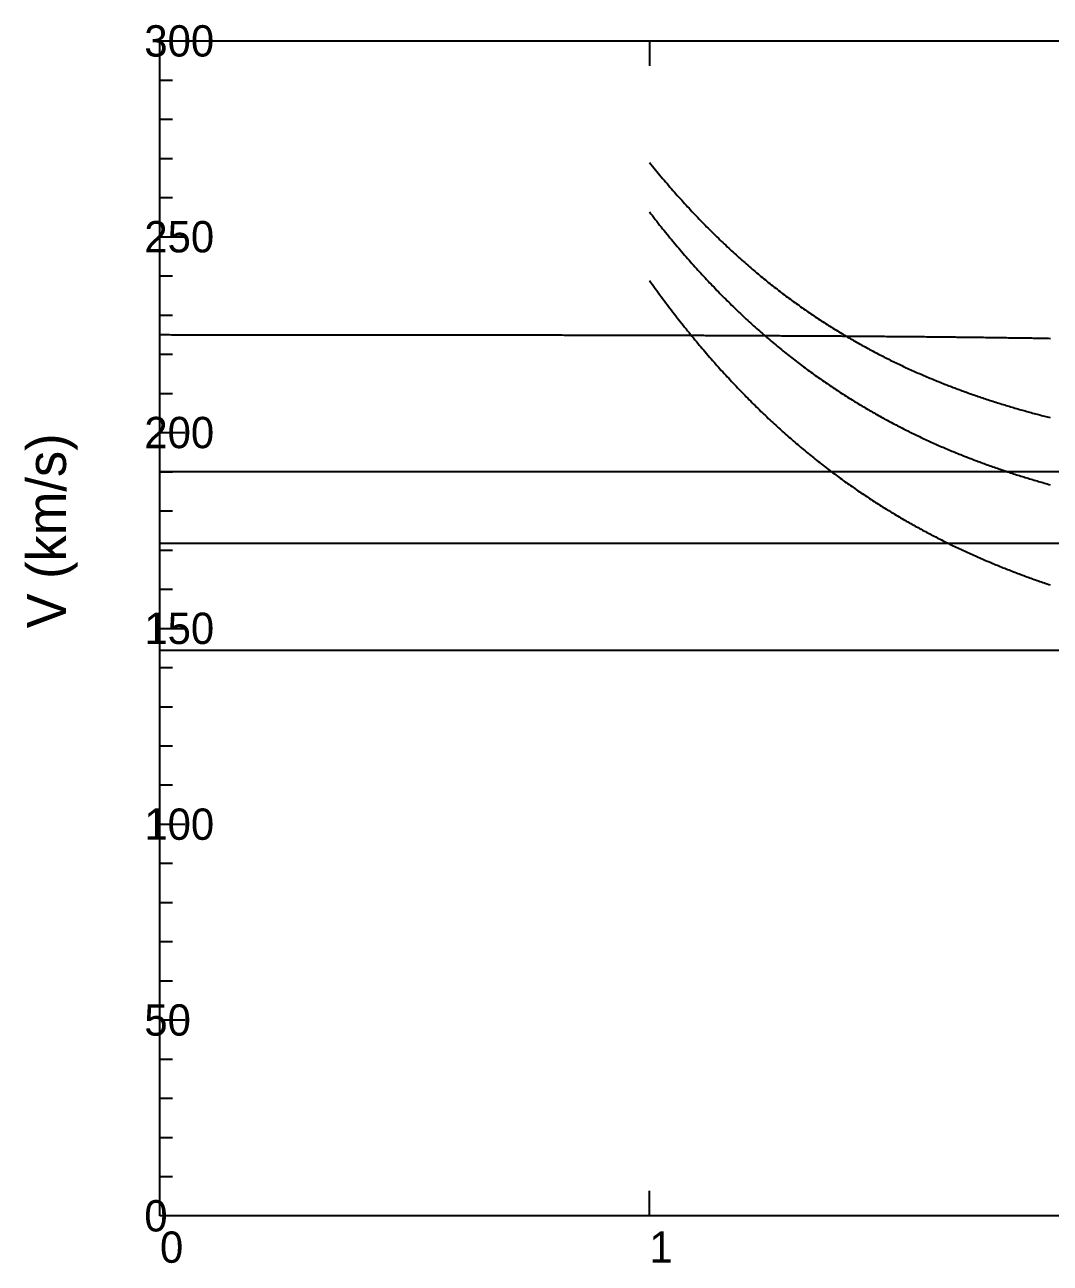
# Model space of a CAD drawing. Extents: x -35 to 535, y -35 to 327.
# Drawn here: x -34.5 to 227.4, y -12.1 to 304.1 of the extents above; entities that cross this region are included whole.
import ezdxf

# ---------------------------------------------------------------- set-up
doc = ezdxf.new("R2010")
doc.units = 0

msp = doc.modelspace()

# ---------------------------------------------------------------- linework, layer by layer
at = {"color": 0}
for p, q in [((125, 300), (125, 293.6)), ((0, 290), (3.2, 290)), ((0, 280), (3.2, 280)), ((0, 270), (3.2, 270)), ((0, 260), (3.2, 260)), ((0, 250), (6.4, 250)), ((0, 240), (3.2, 240)), ((0, 230), (3.2, 230)), ((0, 220), (3.2, 220)), ((0, 210), (3.2, 210)), ((0, 200), (6.4, 200)), ((0, 190), (3.2, 190)), ((0, 180), (3.2, 180)), ((0, 170), (3.2, 170)), ((0, 160), (3.2, 160)), ((0, 150), (6.4, 150)), ((0, 140), (3.2, 140)), ((0, 130), (3.2, 130)), ((0, 120), (3.2, 120)), ((0, 110), (3.2, 110)), ((0, 100), (6.4, 100)), ((0, 90), (3.2, 90)), ((0, 80), (3.2, 80)), ((0, 70), (3.2, 70)), ((0, 60), (3.2, 60)), ((0, 50), (6.4, 50)), ((0, 40), (3.2, 40)), ((0, 30), (3.2, 30)), ((0, 20), (3.2, 20)), ((0, 10), (3.2, 10)), ((125, 0), (125, 6.4))]:
    msp.add_line(p, q, dxfattribs=at)
at = {"color": 3}
for p, q in [((0, 190.03), (500, 190.03)), ((0, 171.71), (500, 171.71)), ((0, 144.39), (500, 144.39))]:
    msp.add_line(p, q, dxfattribs=at)
at = {"color": 0}
msp.add_lwpolyline([(0, 0), (0, 300), (500, 300), (500, 0)], close=True, dxfattribs=at)
at = {"color": 6}
for points in [[(125, 268.98), (125.38, 268.52), (125.75, 268.05), (126.12, 267.6), (126.5, 267.14), (126.88, 266.68), (127.25, 266.23), (127.62, 265.78), (128, 265.33), (128.38, 264.89), (128.75, 264.44), (129.12, 264), (129.5, 263.56), (129.88, 263.13), (130.25, 262.69), (130.62, 262.26), (131, 261.83), (131.38, 261.41), (131.75, 260.98), (132.12, 260.56), (132.5, 260.14), (132.88, 259.72), (133.25, 259.3), (133.62, 258.89), (134, 258.48), (134.38, 258.07), (134.75, 257.66), (135.12, 257.26), (135.5, 256.85), (135.88, 256.45), (136.25, 256.05), (136.62, 255.66), (137, 255.26), (137.38, 254.87), (137.75, 254.48), (138.12, 254.09), (138.5, 253.71), (138.87, 253.32), (139.25, 252.94), (139.62, 252.56), (140, 252.18), (140.37, 251.81), (140.75, 251.43), (141.12, 251.06), (141.5, 250.69), (141.87, 250.32), (142.25, 249.96), (142.62, 249.59), (143, 249.23), (143.37, 248.87), (143.75, 248.51), (144.12, 248.16), (144.5, 247.8), (144.87, 247.45), (145.25, 247.1), (145.62, 246.75), (146, 246.41), (146.37, 246.06), (146.75, 245.72), (147.12, 245.38), (147.5, 245.04), (147.87, 244.7), (148.25, 244.37), (148.62, 244.04), (149, 243.7), (149.37, 243.38), (149.75, 243.05), (150.12, 242.72), (150.5, 242.4), (150.87, 242.08), (151.25, 241.75), (151.62, 241.44), (152, 241.12), (152.37, 240.8), (152.75, 240.49), (153.12, 240.18), (153.5, 239.87), (153.87, 239.56), (154.25, 239.25), (154.62, 238.95), (155, 238.65), (155.37, 238.35), (155.75, 238.05), (156.12, 237.75), (156.5, 237.45), (156.87, 237.16), (157.25, 236.86), (157.62, 236.57), (158, 236.28), (158.37, 235.99), (158.75, 235.71), (159.12, 235.42), (159.5, 235.14), (159.87, 234.86), (160.25, 234.58), (160.62, 234.3), (161, 234.02), (161.37, 233.75), (161.75, 233.48), (162.12, 233.2), (162.5, 232.93), (162.87, 232.66), (163.25, 232.4), (163.62, 232.13), (164, 231.87), (164.37, 231.6), (164.75, 231.34), (165.12, 231.08), (165.5, 230.82), (165.87, 230.57), (166.25, 230.31), (166.62, 230.06), (167, 229.8), (167.37, 229.55), (167.75, 229.3), (168.12, 229.06), (168.5, 228.81), (168.87, 228.56), (169.25, 228.32), (169.62, 228.08), (170, 227.84), (170.37, 227.6), (170.75, 227.36), (171.12, 227.12), (171.5, 226.89), (171.87, 226.65), (172.25, 226.42), (172.62, 226.19), (173, 225.96), (173.37, 225.73), (173.75, 225.5), (174.12, 225.28), (174.5, 225.05), (174.87, 224.83), (175.25, 224.61), (175.62, 224.39), (176, 224.17), (176.37, 223.95), (176.75, 223.73), (177.12, 223.52), (177.5, 223.3), (177.87, 223.09), (178.25, 222.88), (178.62, 222.67), (179, 222.46), (179.37, 222.25), (179.75, 222.04), (180.12, 221.84), (180.5, 221.63), (180.87, 221.43), (181.25, 221.23), (181.62, 221.03), (182, 220.83), (182.37, 220.63), (182.75, 220.43), (183.12, 220.24), (183.5, 220.04), (183.87, 219.85), (184.25, 219.66), (184.62, 219.46), (185, 219.27), (185.37, 219.09), (185.75, 218.9), (186.12, 218.71), (186.5, 218.52), (186.87, 218.34), (187.25, 218.16), (187.62, 217.97), (188, 217.79), (188.37, 217.61), (188.75, 217.43), (189.12, 217.26), (189.5, 217.08), (189.87, 216.9), (190.25, 216.73), (190.62, 216.55), (191, 216.38), (191.37, 216.21), (191.75, 216.04), (192.12, 215.87), (192.5, 215.7), (192.87, 215.53), (193.25, 215.37), (193.62, 215.2), (194, 215.04), (194.37, 214.87), (194.75, 214.71), (195.12, 214.55), (195.5, 214.39), (195.87, 214.23), (196.25, 214.07), (196.62, 213.91), (197, 213.76), (197.37, 213.6), (197.75, 213.45), (198.12, 213.29), (198.5, 213.14), (198.87, 212.99), (199.25, 212.84), (199.62, 212.69), (200, 212.54), (200.37, 212.39), (200.75, 212.24), (201.12, 212.1), (201.5, 211.95), (201.87, 211.81), (202.25, 211.66), (202.62, 211.52), (203, 211.38), (203.37, 211.24), (203.75, 211.1), (204.12, 210.96), (204.5, 210.82), (204.87, 210.68), (205.25, 210.54), (205.62, 210.41), (206, 210.27), (206.37, 210.14), (206.75, 210), (207.12, 209.87), (207.5, 209.74), (207.87, 209.61), (208.25, 209.48), (208.62, 209.35), (209, 209.22), (209.37, 209.09), (209.75, 208.96), (210.12, 208.84), (210.5, 208.71), (210.87, 208.59), (211.25, 208.46), (211.62, 208.34), (212, 208.22), (212.37, 208.1), (212.75, 207.98), (213.12, 207.86), (213.5, 207.74), (213.87, 207.62), (214.25, 207.5), (214.62, 207.38), (215, 207.27), (215.37, 207.15), (215.75, 207.04), (216.12, 206.92), (216.5, 206.81), (216.87, 206.69), (217.25, 206.58), (217.62, 206.47), (218, 206.36), (218.37, 206.25), (218.75, 206.14), (219.12, 206.03), (219.5, 205.92), (219.87, 205.82), (220.25, 205.71), (220.62, 205.6), (221, 205.5), (221.37, 205.39), (221.75, 205.29), (222.12, 205.19), (222.5, 205.08), (222.87, 204.98), (223.25, 204.88), (223.62, 204.78), (224, 204.68), (224.37, 204.58), (224.75, 204.48), (225.12, 204.38), (225.5, 204.28), (225.87, 204.19), (226.25, 204.09), (226.62, 203.99), (227, 203.9), (227.37, 203.8)], [(125, 256.35), (125.38, 255.86), (125.75, 255.38), (126.12, 254.89), (126.5, 254.41), (126.88, 253.94), (127.25, 253.46), (127.62, 252.99), (128, 252.52), (128.38, 252.05), (128.75, 251.58), (129.12, 251.12), (129.5, 250.66), (129.88, 250.2), (130.25, 249.74), (130.62, 249.29), (131, 248.84), (131.38, 248.39), (131.75, 247.94), (132.12, 247.49), (132.5, 247.05), (132.88, 246.61), (133.25, 246.17), (133.62, 245.74), (134, 245.3), (134.38, 244.87), (134.75, 244.44), (135.12, 244.01), (135.5, 243.59), (135.88, 243.17), (136.25, 242.74), (136.62, 242.33), (137, 241.91), (137.38, 241.5), (137.75, 241.08), (138.12, 240.67), (138.5, 240.27), (138.87, 239.86), (139.25, 239.46), (139.62, 239.05), (140, 238.66), (140.37, 238.26), (140.75, 237.86), (141.12, 237.47), (141.5, 237.08), (141.87, 236.69), (142.25, 236.3), (142.62, 235.92), (143, 235.53), (143.37, 235.15), (143.75, 234.77), (144.12, 234.4), (144.5, 234.02), (144.87, 233.65), (145.25, 233.28), (145.62, 232.91), (146, 232.54), (146.37, 232.18), (146.75, 231.81), (147.12, 231.45), (147.5, 231.09), (147.87, 230.74), (148.25, 230.38), (148.62, 230.03), (149, 229.67), (149.37, 229.32), (149.75, 228.98), (150.12, 228.63), (150.5, 228.29), (150.87, 227.94), (151.25, 227.6), (151.62, 227.26), (152, 226.93), (152.37, 226.59), (152.75, 226.26), (153.12, 225.93), (153.5, 225.6), (153.87, 225.27), (154.25, 224.94), (154.62, 224.62), (155, 224.3), (155.37, 223.98), (155.75, 223.66), (156.12, 223.34), (156.5, 223.02), (156.87, 222.71), (157.25, 222.4), (157.62, 222.09), (158, 221.78), (158.37, 221.47), (158.75, 221.16), (159.12, 220.86), (159.5, 220.56), (159.87, 220.26), (160.25, 219.96), (160.62, 219.66), (161, 219.37), (161.37, 219.07), (161.75, 218.78), (162.12, 218.49), (162.5, 218.2), (162.87, 217.91), (163.25, 217.63), (163.62, 217.34), (164, 217.06), (164.37, 216.78), (164.75, 216.5), (165.12, 216.22), (165.5, 215.95), (165.87, 215.67), (166.25, 215.4), (166.62, 215.13), (167, 214.85), (167.37, 214.59), (167.75, 214.32), (168.12, 214.05), (168.5, 213.79), (168.87, 213.53), (169.25, 213.26), (169.62, 213), (170, 212.75), (170.37, 212.49), (170.75, 212.23), (171.12, 211.98), (171.5, 211.73), (171.87, 211.48), (172.25, 211.23), (172.62, 210.98), (173, 210.73), (173.37, 210.49), (173.75, 210.24), (174.12, 210), (174.5, 209.76), (174.87, 209.52), (175.25, 209.28), (175.62, 209.04), (176, 208.81), (176.37, 208.57), (176.75, 208.34), (177.12, 208.11), (177.5, 207.87), (177.87, 207.65), (178.25, 207.42), (178.62, 207.19), (179, 206.97), (179.37, 206.74), (179.75, 206.52), (180.12, 206.3), (180.5, 206.08), (180.87, 205.86), (181.25, 205.64), (181.62, 205.42), (182, 205.21), (182.37, 205), (182.75, 204.78), (183.12, 204.57), (183.5, 204.36), (183.87, 204.15), (184.25, 203.94), (184.62, 203.74), (185, 203.53), (185.37, 203.33), (185.75, 203.12), (186.12, 202.92), (186.5, 202.72), (186.87, 202.52), (187.25, 202.32), (187.62, 202.13), (188, 201.93), (188.37, 201.74), (188.75, 201.54), (189.12, 201.35), (189.5, 201.16), (189.87, 200.97), (190.25, 200.78), (190.62, 200.59), (191, 200.4), (191.37, 200.22), (191.75, 200.03), (192.12, 199.85), (192.5, 199.67), (192.87, 199.49), (193.25, 199.3), (193.62, 199.13), (194, 198.95), (194.37, 198.77), (194.75, 198.59), (195.12, 198.42), (195.5, 198.24), (195.87, 198.07), (196.25, 197.9), (196.62, 197.73), (197, 197.56), (197.37, 197.39), (197.75, 197.22), (198.12, 197.05), (198.5, 196.89), (198.87, 196.72), (199.25, 196.56), (199.62, 196.39), (200, 196.23), (200.37, 196.07), (200.75, 195.91), (201.12, 195.75), (201.5, 195.59), (201.87, 195.43), (202.25, 195.28), (202.62, 195.12), (203, 194.97), (203.37, 194.81), (203.75, 194.66), (204.12, 194.51), (204.5, 194.36), (204.87, 194.21), (205.25, 194.06), (205.62, 193.91), (206, 193.76), (206.37, 193.62), (206.75, 193.47), (207.12, 193.33), (207.5, 193.18), (207.87, 193.04), (208.25, 192.9), (208.62, 192.76), (209, 192.62), (209.37, 192.48), (209.75, 192.34), (210.12, 192.2), (210.5, 192.06), (210.87, 191.92), (211.25, 191.79), (211.62, 191.65), (212, 191.52), (212.37, 191.39), (212.75, 191.26), (213.12, 191.12), (213.5, 190.99), (213.87, 190.86), (214.25, 190.73), (214.62, 190.61), (215, 190.48), (215.37, 190.35), (215.75, 190.22), (216.12, 190.1), (216.5, 189.97), (216.87, 189.85), (217.25, 189.73), (217.62, 189.6), (218, 189.48), (218.37, 189.36), (218.75, 189.24), (219.12, 189.12), (219.5, 189), (219.87, 188.89), (220.25, 188.77), (220.62, 188.65), (221, 188.54), (221.37, 188.42), (221.75, 188.31), (222.12, 188.19), (222.5, 188.08), (222.87, 187.97), (223.25, 187.85), (223.62, 187.74), (224, 187.63), (224.37, 187.52), (224.75, 187.41), (225.12, 187.31), (225.5, 187.2), (225.87, 187.09), (226.25, 186.98), (226.62, 186.88), (227, 186.77), (227.37, 186.67)], [(125, 238.83), (125.38, 238.31), (125.75, 237.78), (126.12, 237.27), (126.5, 236.75), (126.88, 236.23), (127.25, 235.72), (127.62, 235.21), (128, 234.71), (128.38, 234.2), (128.75, 233.7), (129.12, 233.2), (129.5, 232.7), (129.88, 232.21), (130.25, 231.72), (130.62, 231.23), (131, 230.74), (131.38, 230.25), (131.75, 229.77), (132.12, 229.29), (132.5, 228.81), (132.88, 228.33), (133.25, 227.86), (133.62, 227.39), (134, 226.92), (134.38, 226.45), (134.75, 225.98), (135.12, 225.52), (135.5, 225.06), (135.88, 224.6), (136.25, 224.14), (136.62, 223.69), (137, 223.24), (137.38, 222.79), (137.75, 222.34), (138.12, 221.9), (138.5, 221.45), (138.87, 221.01), (139.25, 220.57), (139.62, 220.14), (140, 219.7), (140.37, 219.27), (140.75, 218.84), (141.12, 218.41), (141.5, 217.98), (141.87, 217.56), (142.25, 217.14), (142.62, 216.72), (143, 216.3), (143.37, 215.88), (143.75, 215.47), (144.12, 215.06), (144.5, 214.65), (144.87, 214.24), (145.25, 213.84), (145.62, 213.43), (146, 213.03), (146.37, 212.63), (146.75, 212.23), (147.12, 211.84), (147.5, 211.44), (147.87, 211.05), (148.25, 210.66), (148.62, 210.28), (149, 209.89), (149.37, 209.51), (149.75, 209.12), (150.12, 208.74), (150.5, 208.37), (150.87, 207.99), (151.25, 207.61), (151.62, 207.24), (152, 206.87), (152.37, 206.5), (152.75, 206.14), (153.12, 205.77), (153.5, 205.41), (153.87, 205.05), (154.25, 204.69), (154.62, 204.33), (155, 203.97), (155.37, 203.62), (155.75, 203.27), (156.12, 202.92), (156.5, 202.57), (156.87, 202.22), (157.25, 201.87), (157.62, 201.53), (158, 201.19), (158.37, 200.85), (158.75, 200.51), (159.12, 200.18), (159.5, 199.84), (159.87, 199.51), (160.25, 199.18), (160.62, 198.85), (161, 198.52), (161.37, 198.19), (161.75, 197.87), (162.12, 197.55), (162.5, 197.22), (162.87, 196.91), (163.25, 196.59), (163.62, 196.27), (164, 195.96), (164.37, 195.64), (164.75, 195.33), (165.12, 195.02), (165.5, 194.71), (165.87, 194.41), (166.25, 194.1), (166.62, 193.8), (167, 193.5), (167.37, 193.2), (167.75, 192.9), (168.12, 192.6), (168.5, 192.31), (168.87, 192.01), (169.25, 191.72), (169.62, 191.43), (170, 191.14), (170.37, 190.85), (170.75, 190.57), (171.12, 190.28), (171.5, 190), (171.87, 189.72), (172.25, 189.44), (172.62, 189.16), (173, 188.88), (173.37, 188.61), (173.75, 188.33), (174.12, 188.06), (174.5, 187.79), (174.87, 187.52), (175.25, 187.25), (175.62, 186.98), (176, 186.72), (176.37, 186.45), (176.75, 186.19), (177.12, 185.93), (177.5, 185.67), (177.87, 185.41), (178.25, 185.15), (178.62, 184.9), (179, 184.64), (179.37, 184.39), (179.75, 184.14), (180.12, 183.89), (180.5, 183.64), (180.87, 183.39), (181.25, 183.14), (181.62, 182.9), (182, 182.65), (182.37, 182.41), (182.75, 182.17), (183.12, 181.93), (183.5, 181.69), (183.87, 181.45), (184.25, 181.22), (184.62, 180.98), (185, 180.75), (185.37, 180.52), (185.75, 180.29), (186.12, 180.06), (186.5, 179.83), (186.87, 179.6), (187.25, 179.37), (187.62, 179.15), (188, 178.93), (188.37, 178.7), (188.75, 178.48), (189.12, 178.26), (189.5, 178.04), (189.87, 177.83), (190.25, 177.61), (190.62, 177.39), (191, 177.18), (191.37, 176.97), (191.75, 176.76), (192.12, 176.55), (192.5, 176.34), (192.87, 176.13), (193.25, 175.92), (193.62, 175.71), (194, 175.51), (194.37, 175.3), (194.75, 175.1), (195.12, 174.9), (195.5, 174.7), (195.87, 174.5), (196.25, 174.3), (196.62, 174.1), (197, 173.91), (197.37, 173.71), (197.75, 173.52), (198.12, 173.33), (198.5, 173.13), (198.87, 172.94), (199.25, 172.75), (199.62, 172.56), (200, 172.38), (200.37, 172.19), (200.75, 172), (201.12, 171.82), (201.5, 171.63), (201.87, 171.45), (202.25, 171.27), (202.62, 171.09), (203, 170.91), (203.37, 170.73), (203.75, 170.55), (204.12, 170.38), (204.5, 170.2), (204.87, 170.02), (205.25, 169.85), (205.62, 169.68), (206, 169.51), (206.37, 169.33), (206.75, 169.16), (207.12, 168.99), (207.5, 168.83), (207.87, 168.66), (208.25, 168.49), (208.62, 168.33), (209, 168.16), (209.37, 168), (209.75, 167.83), (210.12, 167.67), (210.5, 167.51), (210.87, 167.35), (211.25, 167.19), (211.62, 167.03), (212, 166.87), (212.37, 166.72), (212.75, 166.56), (213.12, 166.4), (213.5, 166.25), (213.87, 166.1), (214.25, 165.94), (214.62, 165.79), (215, 165.64), (215.37, 165.49), (215.75, 165.34), (216.12, 165.19), (216.5, 165.04), (216.87, 164.9), (217.25, 164.75), (217.62, 164.6), (218, 164.46), (218.37, 164.31), (218.75, 164.17), (219.12, 164.03), (219.5, 163.89), (219.87, 163.74), (220.25, 163.6), (220.62, 163.46), (221, 163.33), (221.37, 163.19), (221.75, 163.05), (222.12, 162.91), (222.5, 162.78), (222.87, 162.64), (223.25, 162.51), (223.62, 162.37), (224, 162.24), (224.37, 162.11), (224.75, 161.98), (225.12, 161.84), (225.5, 161.71), (225.87, 161.58), (226.25, 161.46), (226.62, 161.33), (227, 161.2), (227.37, 161.07)]]:
    msp.add_lwpolyline(points, dxfattribs=at)
at = {"color": 4}
msp.add_lwpolyline([(0, 224.99), (0.49, 224.99), (0.97, 224.99), (1.46, 224.99), (1.95, 224.99), (2.43, 224.99), (2.92, 224.98), (3.41, 224.98), (3.9, 224.98), (4.38, 224.98), (4.87, 224.98), (5.36, 224.98), (5.84, 224.98), (6.33, 224.98), (6.82, 224.98), (7.3, 224.98), (7.79, 224.98), (8.28, 224.98), (8.77, 224.98), (9.25, 224.98), (9.74, 224.98), (10.23, 224.98), (10.71, 224.98), (11.2, 224.98), (11.69, 224.98), (12.17, 224.98), (12.66, 224.98), (13.15, 224.98), (13.64, 224.98), (14.12, 224.98), (14.61, 224.98), (15.1, 224.98), (15.58, 224.98), (16.07, 224.98), (16.56, 224.98), (17.04, 224.98), (17.53, 224.98), (18.02, 224.98), (18.5, 224.98), (18.99, 224.98), (19.48, 224.98), (19.97, 224.98), (20.45, 224.98), (20.94, 224.98), (21.43, 224.98), (21.91, 224.98), (22.4, 224.98), (22.89, 224.98), (23.37, 224.98), (23.86, 224.98), (24.35, 224.98), (24.84, 224.98), (25.32, 224.98), (25.81, 224.98), (26.3, 224.98), (26.78, 224.98), (27.27, 224.98), (27.76, 224.98), (28.24, 224.98), (28.73, 224.98), (29.22, 224.98), (29.71, 224.98), (30.19, 224.98), (30.68, 224.97), (31.17, 224.97), (31.65, 224.97), (32.14, 224.97), (32.63, 224.97), (33.11, 224.97), (33.6, 224.97), (34.09, 224.97), (34.57, 224.97), (35.06, 224.97), (35.55, 224.97), (36.04, 224.97), (36.52, 224.97), (37.01, 224.97), (37.5, 224.97), (37.98, 224.97), (38.47, 224.97), (38.96, 224.97), (39.44, 224.97), (39.93, 224.97), (40.42, 224.97), (40.91, 224.97), (41.39, 224.97), (41.88, 224.97), (42.37, 224.97), (42.85, 224.97), (43.34, 224.97), (43.83, 224.97), (44.31, 224.97), (44.8, 224.97), (45.29, 224.97), (45.78, 224.97), (46.26, 224.97), (46.75, 224.97), (47.24, 224.97), (47.72, 224.97), (48.21, 224.97), (48.7, 224.96), (49.18, 224.96), (49.67, 224.96), (50.16, 224.96), (50.64, 224.96), (51.13, 224.96), (51.62, 224.96), (52.11, 224.96), (52.59, 224.96), (53.08, 224.96), (53.57, 224.96), (54.05, 224.96), (54.54, 224.96), (55.03, 224.96), (55.51, 224.96), (56, 224.96), (56.49, 224.96), (56.98, 224.96), (57.46, 224.96), (57.95, 224.96), (58.44, 224.96), (58.92, 224.96), (59.41, 224.96), (59.9, 224.96), (60.38, 224.96), (60.87, 224.96), (61.36, 224.96), (61.85, 224.96), (62.33, 224.95), (62.82, 224.95), (63.31, 224.95), (63.79, 224.95), (64.28, 224.95), (64.77, 224.95), (65.25, 224.95), (65.74, 224.95), (66.23, 224.95), (66.72, 224.95), (67.2, 224.95), (67.69, 224.95), (68.18, 224.95), (68.66, 224.95), (69.15, 224.95), (69.64, 224.95), (70.12, 224.95), (70.61, 224.95), (71.1, 224.95), (71.58, 224.95), (72.07, 224.95), (72.56, 224.95), (73.05, 224.95), (73.53, 224.94), (74.02, 224.94), (74.51, 224.94), (74.99, 224.94), (75.48, 224.94), (75.97, 224.94), (76.45, 224.94), (76.94, 224.94), (77.43, 224.94), (77.92, 224.94), (78.4, 224.94), (78.89, 224.94), (79.38, 224.94), (79.86, 224.94), (80.35, 224.94), (80.84, 224.94), (81.32, 224.94), (81.81, 224.94), (82.3, 224.93), (82.79, 224.93), (83.27, 224.93), (83.76, 224.93), (84.25, 224.93), (84.73, 224.93), (85.22, 224.93), (85.71, 224.93), (86.19, 224.93), (86.68, 224.93), (87.17, 224.93), (87.65, 224.93), (88.14, 224.93), (88.63, 224.93), (89.12, 224.93), (89.6, 224.93), (90.09, 224.92), (90.58, 224.92), (91.06, 224.92), (91.55, 224.92), (92.04, 224.92), (92.52, 224.92), (93.01, 224.92), (93.5, 224.92), (93.99, 224.92), (94.47, 224.92), (94.96, 224.92), (95.45, 224.92), (95.93, 224.92), (96.42, 224.92), (96.91, 224.91), (97.39, 224.91), (97.88, 224.91), (98.37, 224.91), (98.86, 224.91), (99.34, 224.91), (99.83, 224.91), (100.32, 224.91), (100.8, 224.91), (101.29, 224.91), (101.78, 224.91), (102.26, 224.91), (102.75, 224.91), (103.24, 224.9), (103.72, 224.9), (104.21, 224.9), (104.7, 224.9), (105.19, 224.9), (105.67, 224.9), (106.16, 224.9), (106.65, 224.9), (107.13, 224.9), (107.62, 224.9), (108.11, 224.9), (108.59, 224.89), (109.08, 224.89), (109.57, 224.89), (110.06, 224.89), (110.54, 224.89), (111.03, 224.89), (111.52, 224.89), (112, 224.89), (112.49, 224.89), (112.98, 224.89), (113.46, 224.88), (113.95, 224.88), (114.44, 224.88), (114.93, 224.88), (115.41, 224.88), (115.9, 224.88), (116.39, 224.88), (116.87, 224.88), (117.36, 224.88), (117.85, 224.87), (118.33, 224.87), (118.82, 224.87), (119.31, 224.87), (119.79, 224.87), (120.28, 224.87), (120.77, 224.87), (121.26, 224.87), (121.74, 224.87), (122.23, 224.86), (122.72, 224.86), (123.2, 224.86), (123.69, 224.86), (124.18, 224.86), (124.66, 224.86), (125.15, 224.86), (125.64, 224.86), (126.13, 224.85), (126.61, 224.85), (127.1, 224.85), (127.59, 224.85), (128.07, 224.85), (128.56, 224.85), (129.05, 224.85), (129.53, 224.84), (130.02, 224.84), (130.51, 224.84), (131, 224.84), (131.48, 224.84), (131.97, 224.84), (132.46, 224.84), (132.94, 224.83), (133.43, 224.83), (133.92, 224.83), (134.4, 224.83), (134.89, 224.83), (135.38, 224.83), (135.86, 224.83), (136.35, 224.82), (136.84, 224.82), (137.33, 224.82), (137.81, 224.82), (138.3, 224.82), (138.79, 224.82), (139.27, 224.81), (139.76, 224.81), (140.25, 224.81), (140.73, 224.81), (141.22, 224.81), (141.71, 224.81), (142.2, 224.8), (142.68, 224.8), (143.17, 224.8), (143.66, 224.8), (144.14, 224.8), (144.63, 224.79), (145.12, 224.79), (145.6, 224.79), (146.09, 224.79), (146.58, 224.79), (147.07, 224.79), (147.55, 224.78), (148.04, 224.78), (148.53, 224.78), (149.01, 224.78), (149.5, 224.78), (149.99, 224.77), (150.47, 224.77), (150.96, 224.77), (151.45, 224.77), (151.93, 224.76), (152.42, 224.76), (152.91, 224.76), (153.4, 224.76), (153.88, 224.76), (154.37, 224.75), (154.86, 224.75), (155.34, 224.75), (155.83, 224.75), (156.32, 224.75), (156.8, 224.74), (157.29, 224.74), (157.78, 224.74), (158.27, 224.74), (158.75, 224.73), (159.24, 224.73), (159.73, 224.73), (160.21, 224.73), (160.7, 224.72), (161.19, 224.72), (161.67, 224.72), (162.16, 224.72), (162.65, 224.71), (163.14, 224.71), (163.62, 224.71), (164.11, 224.71), (164.6, 224.7), (165.08, 224.7), (165.57, 224.7), (166.06, 224.7), (166.54, 224.69), (167.03, 224.69), (167.52, 224.69), (168.01, 224.68), (168.49, 224.68), (168.98, 224.68), (169.47, 224.68), (169.95, 224.67), (170.44, 224.67), (170.93, 224.67), (171.41, 224.66), (171.9, 224.66), (172.39, 224.66), (172.87, 224.65), (173.36, 224.65), (173.85, 224.65), (174.34, 224.64), (174.82, 224.64), (175.31, 224.64), (175.8, 224.64), (176.28, 224.63), (176.77, 224.63), (177.26, 224.63), (177.74, 224.62), (178.23, 224.62), (178.72, 224.61), (179.21, 224.61), (179.69, 224.61), (180.18, 224.6), (180.67, 224.6), (181.15, 224.6), (181.64, 224.59), (182.13, 224.59), (182.61, 224.59), (183.1, 224.58), (183.59, 224.58), (184.08, 224.57), (184.56, 224.57), (185.05, 224.57), (185.54, 224.56), (186.02, 224.56), (186.51, 224.56), (187, 224.55), (187.48, 224.55), (187.97, 224.54), (188.46, 224.54), (188.94, 224.54), (189.43, 224.53), (189.92, 224.53), (190.41, 224.52), (190.89, 224.52), (191.38, 224.51), (191.87, 224.51), (192.35, 224.5), (192.84, 224.5), (193.33, 224.5), (193.81, 224.49), (194.3, 224.49), (194.79, 224.48), (195.28, 224.48), (195.76, 224.47), (196.25, 224.47), (196.74, 224.46), (197.22, 224.46), (197.71, 224.45), (198.2, 224.45), (198.68, 224.44), (199.17, 224.44), (199.66, 224.43), (200.15, 224.43), (200.63, 224.42), (201.12, 224.42), (201.61, 224.41), (202.09, 224.41), (202.58, 224.4), (203.07, 224.4), (203.55, 224.39), (204.04, 224.39), (204.53, 224.38), (205.01, 224.37), (205.5, 224.37), (205.99, 224.36), (206.48, 224.36), (206.96, 224.35), (207.45, 224.35), (207.94, 224.34), (208.42, 224.33), (208.91, 224.33), (209.4, 224.32), (209.88, 224.32), (210.37, 224.31), (210.86, 224.3), (211.35, 224.3), (211.83, 224.29), (212.32, 224.28), (212.81, 224.28), (213.29, 224.27), (213.78, 224.26), (214.27, 224.26), (214.75, 224.25), (215.24, 224.24), (215.73, 224.24), (216.22, 224.23), (216.7, 224.22), (217.19, 224.22), (217.68, 224.21), (218.16, 224.2), (218.65, 224.2), (219.14, 224.19), (219.62, 224.18), (220.11, 224.17), (220.6, 224.17), (221.08, 224.16), (221.57, 224.15), (222.06, 224.14), (222.55, 224.14), (223.03, 224.13), (223.52, 224.12), (224.01, 224.11), (224.49, 224.1), (224.98, 224.1), (225.47, 224.09), (225.95, 224.08), (226.44, 224.07), (226.93, 224.06), (227.42, 224.05)], dxfattribs=at)

# ---------------------------------------------------------------- texts
at = {"color": 0}
for s, p in [('300', (-4, 296)), ('250', (-4, 246)), ('200', (-4, 196)), ('150', (-4, 146)), ('100', (-4, 96)), ('50', (-4, 46)), ('0', (-4, -4)), ('0', (0, -12)), ('1', (125, -12))]:
    msp.add_text(s, height=8, dxfattribs=at).set_placement(p)
msp.add_text('V (km/s)', height=10, rotation=90, dxfattribs=at).set_placement((-24, 150))

doc.saveas('drawing.dxf')
